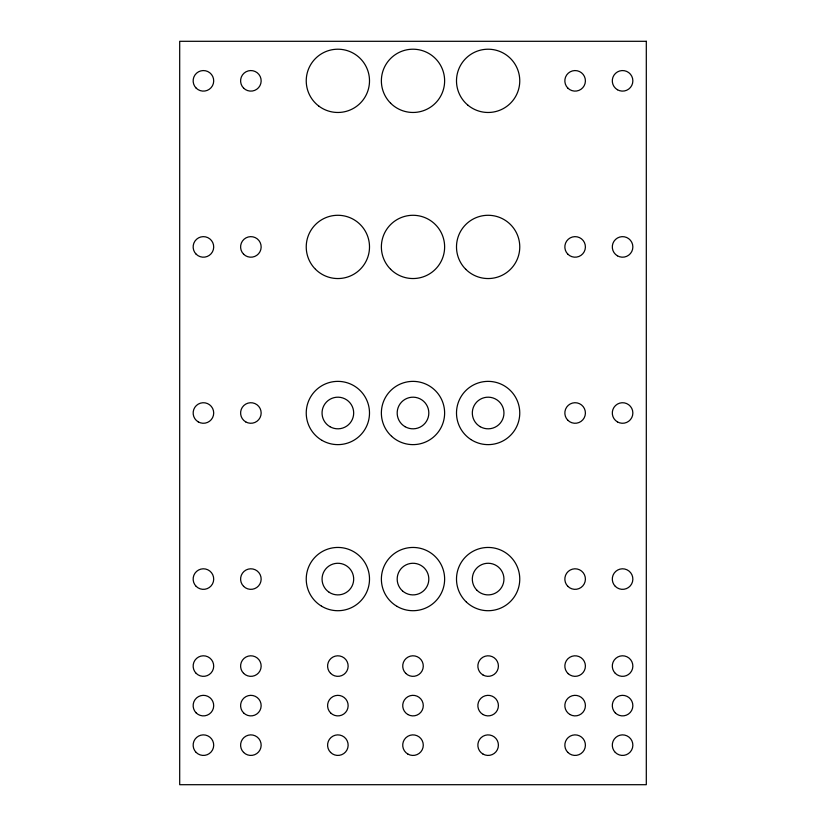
<?xml version="1.0" encoding="UTF-8"?>
<svg xmlns="http://www.w3.org/2000/svg" width="826" height="826" viewBox="0 0 826 826"><rect width="100%" height="100%" fill="white"/><g stroke="black" fill="none" stroke-linecap="round" stroke-linejoin="round"><path stroke-width="1.24" d="M646.304 41.3L179.696 41.3L179.696 784.7L646.304 784.7L646.304 41.3M470.892 439.525A31.636 31.636 0 0 0 519.719 414.662A31.636 31.636 0 0 0 473.773 384.813A31.636 31.636 0 0 0 470.892 439.525M322.047 440.392A31.636 31.636 0 0 0 369.501 413A31.636 31.636 0 0 0 322.047 385.608A31.636 31.636 0 0 0 322.047 440.392M391.607 436.304A31.636 31.636 0 0 0 443.872 419.876A31.636 31.636 0 0 0 403.522 382.82A31.636 31.636 0 0 0 391.607 436.304M397.007 606.367A31.636 31.636 0 0 0 444.636 579.284A31.636 31.636 0 0 0 397.368 551.582A31.636 31.636 0 0 0 397.007 606.367M466.391 602.061A31.636 31.636 0 0 0 518.904 586.408A31.636 31.636 0 0 0 479.101 548.763A31.636 31.636 0 0 0 466.391 602.061M321.52 606.16A31.636 31.636 0 0 0 369.501 579.697A31.636 31.636 0 0 0 322.594 551.376A31.636 31.636 0 0 0 321.52 606.16M315.501 269.286A31.636 31.636 0 0 0 368.427 255.11A31.636 31.636 0 0 0 329.677 216.36A31.636 31.636 0 0 0 315.501 269.286M390.636 269.286A31.636 31.636 0 0 0 443.552 255.11A31.636 31.636 0 0 0 404.812 216.36A31.636 31.636 0 0 0 390.636 269.286M465.761 269.286A31.636 31.636 0 0 0 518.687 255.11A31.636 31.636 0 0 0 479.947 216.36A31.636 31.636 0 0 0 465.761 269.286M468.053 105.294A31.636 31.636 0 0 0 519.337 86.007A31.636 31.636 0 0 0 476.994 51.233A31.636 31.636 0 0 0 468.053 105.294M390.636 103.209A31.636 31.636 0 0 0 443.552 89.032A31.636 31.636 0 0 0 404.812 50.283A31.636 31.636 0 0 0 390.636 103.209M318.867 106.131A31.636 31.636 0 0 0 369.274 84.655A31.636 31.636 0 0 0 325.465 51.739A31.636 31.636 0 0 0 318.867 106.131M243.608 752.424A10.284 10.284 0 0 0 260.81 747.819A10.284 10.284 0 0 0 248.213 735.223A10.284 10.284 0 0 0 243.608 752.424M196.154 752.424A10.284 10.284 0 0 0 213.356 747.819A10.284 10.284 0 0 0 200.759 735.223A10.284 10.284 0 0 0 196.154 752.424M196.154 712.89A10.284 10.284 0 0 0 213.356 708.274A10.284 10.284 0 0 0 200.759 695.688A10.284 10.284 0 0 0 196.154 712.89M196.154 673.345A10.284 10.284 0 0 0 213.356 668.73A10.284 10.284 0 0 0 200.759 656.143A10.284 10.284 0 0 0 196.154 673.345M243.608 673.345A10.284 10.284 0 0 0 260.81 668.73A10.284 10.284 0 0 0 248.213 656.143A10.284 10.284 0 0 0 243.608 673.345M243.608 712.89A10.284 10.284 0 0 0 260.81 708.274A10.284 10.284 0 0 0 248.213 695.688A10.284 10.284 0 0 0 243.608 712.89M330.596 712.89A10.284 10.284 0 0 0 347.798 708.274A10.284 10.284 0 0 0 335.211 695.688A10.284 10.284 0 0 0 330.596 712.89M330.596 673.345A10.284 10.284 0 0 0 347.798 668.73A10.284 10.284 0 0 0 335.211 656.143A10.284 10.284 0 0 0 330.596 673.345M405.731 673.345A10.284 10.284 0 0 0 422.933 668.73A10.284 10.284 0 0 0 410.336 656.143A10.284 10.284 0 0 0 405.731 673.345M407.858 714.521A10.284 10.284 0 0 0 423.284 705.611A10.284 10.284 0 0 0 407.858 696.71A10.284 10.284 0 0 0 407.858 714.521M482.993 674.976A10.284 10.284 0 0 0 498.408 666.076A10.284 10.284 0 0 0 482.993 657.166A10.284 10.284 0 0 0 482.993 674.976M482.993 714.521A10.284 10.284 0 0 0 498.408 705.611A10.284 10.284 0 0 0 482.993 696.71A10.284 10.284 0 0 0 482.993 714.521M568.247 673.717A10.284 10.284 0 0 0 585.18 668.213A10.284 10.284 0 0 0 571.943 656.298A10.284 10.284 0 0 0 568.247 673.717M615.308 673.345A10.284 10.284 0 0 0 632.51 668.73A10.284 10.284 0 0 0 619.913 656.143A10.284 10.284 0 0 0 615.308 673.345M615.308 712.89A10.284 10.284 0 0 0 632.51 708.274A10.284 10.284 0 0 0 619.913 695.688A10.284 10.284 0 0 0 615.308 712.89M569.981 714.521A10.284 10.284 0 0 0 585.407 705.611A10.284 10.284 0 0 0 569.981 696.71A10.284 10.284 0 0 0 569.981 714.521M567.854 752.424A10.284 10.284 0 0 0 585.056 747.819A10.284 10.284 0 0 0 572.459 735.223A10.284 10.284 0 0 0 567.854 752.424M615.308 752.424A10.284 10.284 0 0 0 632.51 747.819A10.284 10.284 0 0 0 619.913 735.223A10.284 10.284 0 0 0 615.308 752.424M330.596 752.424A10.284 10.284 0 0 0 347.798 747.819A10.284 10.284 0 0 0 335.211 735.223A10.284 10.284 0 0 0 330.596 752.424M407.858 754.066A10.284 10.284 0 0 0 423.284 745.155A10.284 10.284 0 0 0 407.858 736.255A10.284 10.284 0 0 0 407.858 754.066M482.993 754.066A10.284 10.284 0 0 0 498.408 745.155A10.284 10.284 0 0 0 482.993 736.255A10.284 10.284 0 0 0 482.993 754.066M196.154 586.346A10.284 10.284 0 0 0 213.356 581.741A10.284 10.284 0 0 0 200.759 569.145A10.284 10.284 0 0 0 196.154 586.346M243.608 586.346A10.284 10.284 0 0 0 260.81 581.741A10.284 10.284 0 0 0 248.213 569.145A10.284 10.284 0 0 0 243.608 586.346M567.854 586.346A10.284 10.284 0 0 0 585.056 581.741A10.284 10.284 0 0 0 572.459 569.145A10.284 10.284 0 0 0 567.854 586.346M615.308 586.346A10.284 10.284 0 0 0 632.51 581.741A10.284 10.284 0 0 0 619.913 569.145A10.284 10.284 0 0 0 615.308 586.346M617.435 421.9A10.284 10.284 0 0 0 632.861 413A10.284 10.284 0 0 0 617.435 404.1A10.284 10.284 0 0 0 617.435 421.9M567.854 420.269A10.284 10.284 0 0 0 585.056 415.664A10.284 10.284 0 0 0 572.459 403.067A10.284 10.284 0 0 0 567.854 420.269M245.735 421.9A10.284 10.284 0 0 0 261.161 413A10.284 10.284 0 0 0 245.735 404.1A10.284 10.284 0 0 0 245.735 421.9M198.281 421.9A10.284 10.284 0 0 0 213.707 413A10.284 10.284 0 0 0 198.281 404.1A10.284 10.284 0 0 0 198.281 421.9M196.154 254.191A10.284 10.284 0 0 0 213.356 249.586A10.284 10.284 0 0 0 200.759 236.99A10.284 10.284 0 0 0 196.154 254.191M243.608 254.191A10.284 10.284 0 0 0 260.81 249.586A10.284 10.284 0 0 0 248.213 236.99A10.284 10.284 0 0 0 243.608 254.191M243.608 88.114A10.284 10.284 0 0 0 260.81 83.509A10.284 10.284 0 0 0 248.213 70.912A10.284 10.284 0 0 0 243.608 88.114M196.154 88.114A10.284 10.284 0 0 0 213.356 83.509A10.284 10.284 0 0 0 200.759 70.912A10.284 10.284 0 0 0 196.154 88.114M567.854 88.114A10.284 10.284 0 0 0 585.056 83.509A10.284 10.284 0 0 0 572.459 70.912A10.284 10.284 0 0 0 567.854 88.114M617.435 89.745A10.284 10.284 0 0 0 632.861 80.845A10.284 10.284 0 0 0 617.435 71.934A10.284 10.284 0 0 0 617.435 89.745M567.854 254.191A10.284 10.284 0 0 0 585.056 249.586A10.284 10.284 0 0 0 572.459 236.99A10.284 10.284 0 0 0 567.854 254.191M617.435 255.823A10.284 10.284 0 0 0 632.861 246.922A10.284 10.284 0 0 0 617.435 238.022A10.284 10.284 0 0 0 617.435 255.823M329.956 426.701A15.818 15.818 0 0 0 353.683 413A15.818 15.818 0 0 0 329.956 399.299A15.818 15.818 0 0 0 329.956 426.701M405.091 426.701A15.818 15.818 0 0 0 428.818 413A15.818 15.818 0 0 0 405.091 399.299A15.818 15.818 0 0 0 405.091 426.701M480.226 426.701A15.818 15.818 0 0 0 503.953 413A15.818 15.818 0 0 0 480.226 399.299A15.818 15.818 0 0 0 480.226 426.701M402.499 590.91A15.818 15.818 0 0 0 428.498 582.258A15.818 15.818 0 0 0 408.003 564.075A15.818 15.818 0 0 0 402.499 590.91M477.015 590.332A15.818 15.818 0 0 0 503.437 583.073A15.818 15.818 0 0 0 483.943 563.828A15.818 15.818 0 0 0 477.015 590.332M329.161 592.283A15.818 15.818 0 0 0 353.662 580.017A15.818 15.818 0 0 0 330.782 564.943A15.818 15.818 0 0 0 329.161 592.283"/></g></svg>
